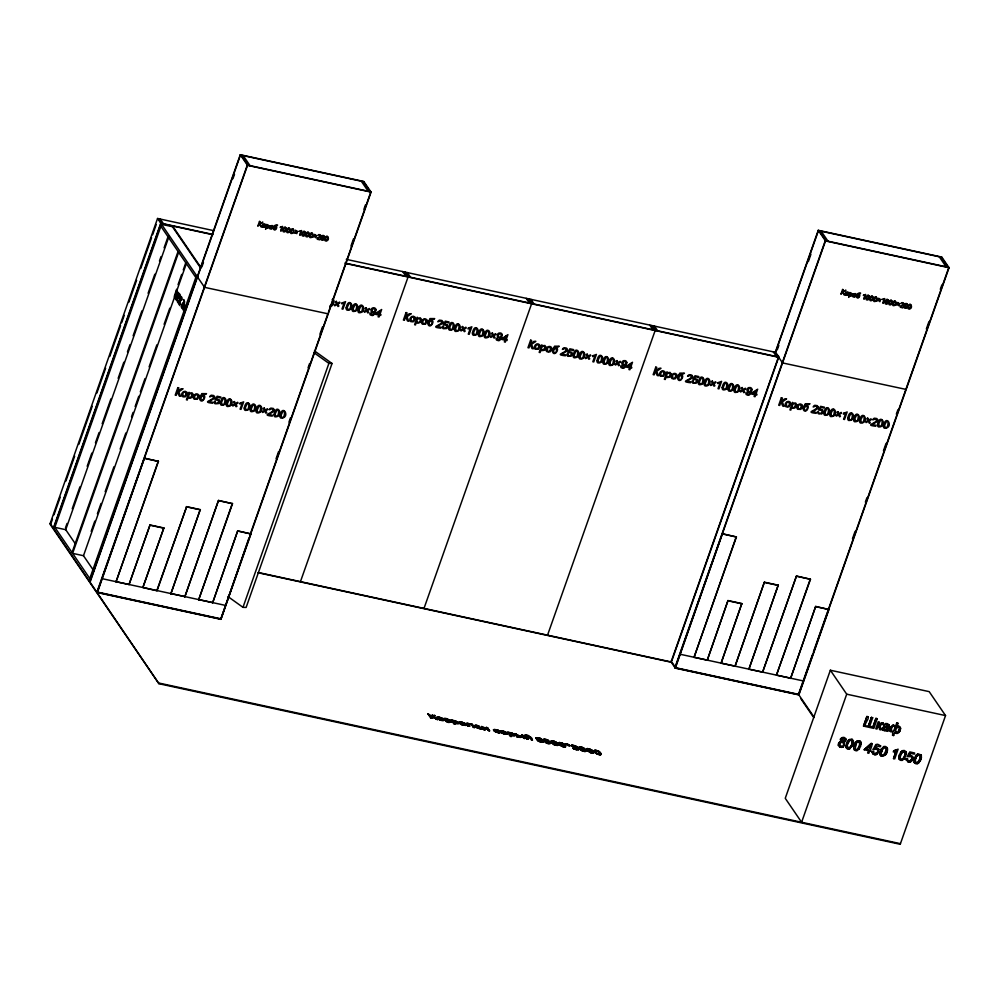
<?xml version="1.0" encoding="UTF-8"?>
<svg xmlns="http://www.w3.org/2000/svg" width="999" height="999" viewBox="0 0 999 999"><rect width="100%" height="100%" fill="white"/><g stroke="black" fill="none" stroke-linecap="round" stroke-linejoin="round"><path stroke-width="1.5" d="M846.003 745.691L846.203 747.464A2.822 2.485 -34.3 0 0 847.414 748.738M846.028 746.69L847.214 741.795M880.007 754.045L879.969 753.046M898.875 758.129L899.038 756.018M913.948 760.401L914.147 762.187A2.822 2.485 -34.3 0 0 915.359 763.448L917.032 763.736M853.346 743.443L853.396 740.808L852.184 739.322M861.088 744.055L861.063 743.169M883.491 746.628C888.586 745.079 888.173 752.297 885.614 754.745M906.38 753.87L906.355 752.984M889.322 725.212L887.774 730.956M881.842 728.533L881.93 729.37M474.575 725.774C477.447 726.698 472.702 724.924 476.323 725.237M838.173 744.879C838.173 741.483 842.182 742.507 840.259 739.322M895.404 730.706L896.39 732.404M872.177 752.459L872.227 751.248L873.551 751.473L873.463 752.259A1.923 1.698 -34.3 0 0 874.737 753.633L875.211 753.733M873.501 752.309L873.551 751.473M907.479 759.665L907.517 758.828L906.193 758.603L906.143 759.814M458.479 723.526L457.967 722.215M887.774 730.456L887.824 731.405L886.525 730.656M894.592 729.22L894.754 726.673M894.917 727.996L894.917 727.072M565.471 744.392L569.193 746.003C569.005 745.167 569.093 745.354 569.268 744.867L565.546 743.93M847.227 746.353L847.252 745.566M852.06 740.734L851.722 744.467M852.284 742.469L852.347 741.745M881.193 753.708L881.23 752.934M886.25 749.824L886.213 748.501M900.074 757.791L900.099 757.017M905.131 753.908L905.082 752.597M915.409 759.377L915.421 762.012M915.171 761.063L915.234 760.339M920.229 757.18L920.191 755.868M877.659 751.785L877.796 750.798A2.098 1.848 -34.3 0 0 877.422 749.75L877.097 749.437M575.824 747.152L572.477 745.966M883.228 728.358L884.977 729.882M527.984 735.776L528.846 736.076M507.267 734.103L505.894 733.803M844.367 740.908L844.18 738.673M535.988 737.886L537.762 740.721A3.384 1.024 19.4 0 0 539.685 741.683L543.069 742.045M886.563 730.706L882.679 730.269M841.433 740.247L841.807 739.01A1.711 1.511 -34.3 0 1 843.593 738.423L844.217 738.723M451.336 721.902L450.649 722.327M853.745 746.216L853.758 749.1A2.822 2.485 -34.3 0 0 854.969 750.374L857.117 750.561L859.152 748.963M880.007 753.096L881.18 749.15M898.888 757.192L899.425 754.757M913.985 760.451L914.147 759.29M853.496 742.369L852.334 746.241M861.051 744.005L860.501 746.365M887.474 749.725L886.263 753.546M906.343 753.808L904.482 758.828M920.903 759.452L921.44 757.08M921.29 758.154L921.34 755.519M843.106 746.927L844.754 745.104L844.417 742.732M457.33 722.889L456.331 723.351M839.647 745.466L839.722 743.506M839.472 744.455L839.759 743.568A2.023 1.786 -34.3 0 1 841.782 742.407L842.219 742.444M847.289 745.629L847.801 743.568M859.627 745.004L859.365 742.057M881.268 752.984L882.641 748.975M886.213 749.774L885.701 751.822M900.136 757.067L901.947 752.384M904.919 754.819L905.094 753.858M920.017 758.091L920.191 757.13M898.551 731.243L899.287 727.921M881.88 728.596L883.89 726.61M453.171 720.953L453.509 722.002M912.936 759.315C915.284 754.245 905.681 757.017 910.389 753.296L914.272 754.133L914.659 753.009L909.802 751.91L907.117 756.63L909.19 756.555M895.441 730.756L896.865 727.434M888.985 726.785L889.31 725.686M853.783 746.265L854.133 744.942M880.206 751.985L880.594 750.724M914.185 759.352L914.522 758.029M185.152 310.377L185.414 309.553M856.655 742.569L855.019 748.938M859.277 746.103L859.59 744.954M881.468 752.072L881.817 750.986M886.013 750.686L883.578 755.069M904.57 755.918L904.882 754.769M915.446 759.44L916.17 757.205M919.679 759.19L919.979 758.041M469.805 726.111L467.307 725.674M500.099 732.654C497.927 730.943 501.061 732.454 499.375 732.904M213.611 230.619L157.555 218.481L49.95 524.05L158.953 683.716L900.224 844.28L945.541 715.584L929.195 691.645L830.356 670.229L785.251 798.313L801.598 822.264L846.702 694.18L830.356 670.229M50.912 523.601L52.46 519.193M54.008 514.797L60.202 497.202M65.884 481.081L74.65 456.156M78.784 444.418L92.208 406.306M96.853 393.107L105.632 368.181M109.765 356.456L120.604 325.662M121.641 322.739L124.226 315.397M128.871 302.21L136.613 280.22M140.747 268.481L151.586 237.7M152.622 234.765L156.231 224.5M53.359 528.121L160.752 223.164L212.612 234.39M53.584 528.434L160.976 223.476L212.837 234.715M54.158 529.295L161.551 224.325L172.427 226.686M65.484 527.859L67.033 523.464M72.203 508.803L79.945 486.813M87.175 466.283L91.821 453.084M95.429 442.819L99.051 432.567M102.148 423.763L110.926 398.838M118.144 378.309L123.826 362.187M127.447 351.923L130.02 344.593M133.117 335.801L141.895 310.876M148.089 293.281L154.808 274.213M159.453 261.026L161.001 256.618M164.098 247.827L167.72 237.562M75.175 543.543L65.722 529.695L169.156 235.976M72.04 552.509L178.059 251.461M178.634 252.31L72.615 553.359L83.491 555.719L93.806 570.829M91.184 531.368L94.805 521.091M97.39 513.748L101.011 503.471M105.145 491.72L113.936 466.758M120.142 449.125L125.837 432.979M131.518 416.82L133.067 412.412M135.14 406.543L138.761 396.266M140.31 391.858L144.967 378.633M149.101 366.895L156.855 344.867M164.098 324.3L169.793 308.154M178.059 284.653L181.681 274.375M183.242 269.967L185.826 262.625M83.491 555.719L186.401 263.474M89.111 580.494L196.503 275.537M89.698 581.343L197.09 276.386M89.91 581.655L240.26 154.72L363.811 181.481L371.079 192.12L220.729 619.068L97.178 592.307L247.527 165.359L240.26 154.72M90.135 581.98L240.484 155.032L364.023 181.793M201.885 266.895L203.446 262.487M232.942 178.709L234.503 174.301M158.267 461.126L116.009 581.905L158.454 461.388L144.43 458.129L97.365 592.569L220.904 619.33L250.974 533.941L237.7 530.844L212.625 602.834L237.7 530.844M150.012 524.975L129.046 584.502L150.012 524.975L163.848 527.971L142.882 587.499L157.03 590.796L186.588 506.868L156.843 590.521M143.394 586.051L163.848 527.971M200.237 509.602L170.866 593.793L200.237 509.602L186.401 506.605M218.494 500.424L184.827 596.815L218.494 500.424L232.517 503.683L198.664 599.812L232.33 503.421M158.953 683.716L50.162 523.439M276.049 458.778L278.621 451.448M288.948 422.127L290.497 417.719M308.054 367.869L309.603 363.474M319.93 334.153L322.515 326.823M350.974 246.016L353.559 238.674M363.911 209.278L365.459 204.87M248.901 538.111L220.904 619.33M250.449 533.716L327.897 313.786L327.16 313.624M328.421 312.325L370.854 191.808L247.315 165.047L96.965 591.982L219.768 618.581M242.982 607.342L328.896 363.374L332.043 363.474L246.129 607.442L242.982 607.342L227.922 596.553M431.593 716.046L427.922 713.81L430.419 716.046L432.03 715.534M430.731 716.32C433.591 721.041 428.708 713.736 433.529 717.757M430.731 718.119L432.067 718.281L430.731 718.119L427.922 713.81M432.629 716.495L433.129 716.295M434.627 715.259L434.915 715.871L432.255 715.222M435.939 719.243L437.574 719.467L432.018 716.745M448.551 720.404L446.029 719.929L445.479 718.955L448.364 720.279M451.024 721.44C447.028 725.948 439.21 713.748 449.975 720.391M449.388 721.64L446.928 721.266L446.353 720.229L448.551 721.49M452.559 720.466L451.211 719.842L457.405 721.902M451.211 719.842L454.033 724.15L455.269 724.287L454.258 722.814L458.266 723.638M466.895 723.239L472.427 724.437L466.895 723.239L468.256 725.237M471.491 724.725L468.369 723.913L469.368 725.549M473.276 727.334L474.5 727.472L473.276 727.334L471.54 724.6M476.073 725.774L479.433 727.022L475.849 725.873M480.594 728.596L482.33 729.295L480.082 728.671M481.743 726.585L487.15 728.696L483.803 728.109L481.743 726.585L483.816 729.62C486.85 731.018 482.33 726.423 485.002 729.869M483.816 729.62L481.78 726.46M487.1 728.82L486.288 727.434L487.475 727.697L489.51 730.856L487.437 729.12L484.09 728.533M489.51 730.856L487.475 727.697M488.311 730.594L487.437 729.12M498.164 730.968L499.313 731.018L495.367 729.894M505.119 732.279L501.535 731.917L503.421 731.468M503.321 733.416L501.798 732.205L505.644 733.79M506.056 733.466L507.342 733.803M509.015 732.517C505.032 731.967 512.962 732.504 514.098 734.515M505.819 732.155L506.955 733.204M507.392 732.005L510.202 736.325C513.299 737.761 508.803 733.853 511.401 735.426M520.691 737.462L516.995 736.8L514.96 733.653L518.481 735.414M516.92 735.214L516.158 733.903M520.142 736.975L517.894 736.638L517.257 735.514L520.916 736.875M516.995 736.8L514.96 733.653M517.894 736.638L517.257 735.514M521.64 735.089L522.827 735.351L521.64 735.089L523.663 738.249L524.9 738.386L523.663 738.249M525.724 735.127L524.95 734.839L528.059 735.501M525.849 736.138L524.7 735.751L527.422 738.448L529.195 736.725L530.481 737.012C534.565 740.097 530.232 739.947 532.504 740.159M526.723 738.91L524.7 735.751L526.723 738.91L528.009 739.185L529.795 737.487L531.318 739.909M527.422 738.448L529.195 736.725M528.871 735.676L528.009 735.626M528.009 739.185L526.76 738.785M530.444 737.137L529.158 736.85M537.125 738.373L537.4 739.385L539.423 739.223M536.538 737.687L539.448 738.011A2.71 0.824 19.4 0 1 541.233 738.86L541.783 739.485L539.91 738.598M567.894 744.804L567.607 744.005M569.268 744.867L567.944 744.68M571.228 745.891L572.527 746.116L571.241 745.554A2.947 0.899 19.4 0 1 572.402 745.279L574.974 745.903A2.71 0.824 19.4 0 1 576.723 746.852M574.238 747.514L575.087 747.514M578.733 749.75L578.421 748.613L576.273 747.577M905.881 389.373L782.554 362.924L775.286 352.285L818.243 230.294L941.782 257.068L949.05 267.707L798.701 694.655L675.149 667.881L825.511 240.946L818.243 230.294M777.272 349.825L778.833 345.417M808.328 261.638L810.913 254.295M671.091 661.925L778.483 356.968L344.917 263.049M815.671 606.418L790.596 678.421L815.671 606.418L828.945 609.527L798.875 694.917L675.336 668.156L722.402 533.703L736.425 536.975L693.98 657.492L736.251 536.7M727.984 600.561L707.205 660.351L727.984 600.561L741.82 603.558L721.041 663.348L741.82 603.558M764.372 582.18L735.002 666.37L764.372 582.18L778.209 585.177L748.838 669.367L778.209 585.177M796.465 576.011L762.612 672.127L796.465 576.011L810.489 579.27L776.46 675.124L790.421 678.146M776.972 673.676L810.301 579.008M852.472 538.761L855.057 531.431M865.371 502.11L866.932 497.702M883.453 450.786L886.026 443.456M896.353 414.135L897.901 409.74M926.348 328.958L928.945 321.603M940.321 289.273L941.882 284.865M814.285 717.482L798.463 694.305L812.424 654.745M813.461 651.81L948.838 267.382L825.286 240.622L674.937 667.569L798.476 694.33M875.898 718.456L872.964 726.972L875.898 718.456L877.184 718.731L873.85 728.383L863.498 726.086L866.87 716.495C872.277 716.97 859.752 727.397 868.443 725.986L871.39 717.469L868.443 725.986M863.536 726.148L866.907 716.545L868.193 716.832M871.39 717.469L872.676 717.757L869.692 726.211L872.964 726.972M864.21 749.75L871.215 743.406C873.85 744.53 869.03 749.762 870.966 751.248L869.617 750.911L868.843 753.271L867.644 753.009L868.418 750.661L864.21 749.75L871.24 743.456L872.214 743.668M870.329 745.254L868.843 749.637L865.758 748.925L870.329 745.254L865.758 748.925M879.644 724.65C876.498 726.835 881.393 721.128 878.208 721.79L875.798 728.795L876.985 729.058L878.084 725.786L878.745 726.198M882.03 723.701L883.141 722.914L881.593 722.776M880.656 745.591C880.968 748.114 879.182 742.906 875.823 744.542L873.188 749.325L875.224 749.2M895.166 732.804L894.754 732.217L893.643 735.539C890.434 733.278 895.866 732.354 890.259 731.48M895.566 726.285L896.727 722.964L897.964 723.276L896.765 723.014M897.926 723.226L897.314 726.31M893.543 758.616L896.153 751.061L893.506 758.566L894.742 758.878L898.101 749.188L893.668 750.823L893.268 751.96L894.779 751.673M883.853 726.548C892.244 727.709 885.414 722.664 884.864 724.912M850.898 746.403L851.697 744.417M859.24 746.053L858.029 748.688L856.33 749.587M904.157 756.992L904.532 755.856M919.255 760.251L919.642 759.128M847.839 743.631L849.562 740.471L851.847 740.471M855.394 745.266L856.255 743.306M915.783 758.341L916.607 756.33M571.203 745.679L571.316 745.391A2.947 0.899 19.4 0 1 572.439 745.167L575.012 745.778A2.71 0.824 19.4 0 1 576.76 746.728L576.997 747.152A2.26 0.687 19.4 0 1 576.71 747.677M846.615 743.356L849.55 739.322M854.17 744.992L855.456 742.282M860.464 746.315L859.19 749.013M899.462 754.807L900.748 752.097M914.56 758.079L915.846 755.356M920.279 760.963L920.866 759.402M900.261 730.306L899.112 732.354M899.974 731.118L900.574 728.171M890.409 727.322L889.834 730.406M890.146 728.084L890.783 726.685M887.025 728.683L887.424 727.522L886.538 727.584M877.621 751.735L877.172 752.709M911.413 759.64L911.775 758.166A2.098 1.848 -34.3 0 0 911.363 757.055L911.076 756.805M912.899 759.265L912.312 760.489M894.093 730.331L894.555 729.17M843.493 744.792L843.356 745.242A1.998 1.761 -34.3 0 1 842.494 746.103L841.682 746.328M184.69 310.389L185.702 306.656L184.827 305.082A2.635 0.962 -77.8 0 0 184.141 305.881L183.117 309.453L183.779 311.251A2.535 0.924 -77.8 0 0 184.216 311.051M891.832 727.21L891.283 730.893A1.586 1.399 -34.3 0 0 892.095 731.418L893.493 731.018M899.075 729.994L897.864 732.005L896.353 732.342M851.273 745.491L850.474 747.052M858.828 747.127L857.991 748.638M904.12 756.93L902.447 759.165M915.621 762.274L917.594 762.487L919.217 760.202M848.263 742.544L848.7 741.67M882.242 749.899L883.541 747.826L885.126 747.477M901.11 753.995L903.158 751.523L905.119 752.647M476.748 726.972L478.321 728.146L480.044 727.784M585.302 751.535L586.113 750.449L584.365 748.376M600.399 754.807L601.223 753.721L599.462 751.648M543.631 739.322L543.518 740.222M543.419 739.747L544.343 739.135M550.973 741.383L552.26 740.783M558.528 743.019L559.44 742.407M581.118 746.977L579.12 747.015L578.995 747.901M586.463 749.075L587.375 748.451M594.005 750.711L595.729 750.162M431.793 716.008L432.305 715.097M880.294 746.777L876.385 745.878L874.949 748.351L877.035 748.189M908.928 755.706L910.389 753.296M852.297 746.191L849.05 748.963M920.241 760.901L917.969 763.473L915.334 763.398A2.822 2.485 -34.3 0 1 914.11 762.137M881.218 749.2L883.99 746.515M585.002 750.624L583.304 750.848M911.375 759.59L910.813 760.426M544.655 740.034L547.539 740.359L549.438 742.806M559.902 743.006L560.214 744.405M580.294 747.414L580.307 748.351M918.393 761.713L918.805 761.063M916.645 756.38L919.105 754.832M896.303 728.259L897.951 727.035M436.763 717.507L438.636 717.07M459.265 722.002L459.303 723.014M459.078 722.339L460.951 721.902M840.521 738.885L841.682 737.786M883.703 724.4L883.253 725.024L884.402 725.486M893.518 731.068L894.055 730.281M890.821 726.735L893.506 725.012L895.604 726.335M912.274 760.439L909.927 761.987M880.619 725.099L882.067 723.751M879.682 724.712L881.63 722.826M883.416 728.121L886.563 727.634M877.134 752.659L874.737 753.633M885.576 754.695L883.029 756.318M904.457 758.778L901.897 760.401M847.939 740.696L848.7 739.872M855.481 742.332L857.529 740.746L860.326 741.383M900.786 752.147L902.859 750.611M915.883 755.419L917.494 754.045M881.081 724.575L881.817 723.813M850.449 747.002L847.676 747.564M856.692 742.632L857.529 741.907M883.116 748.351L884.727 747.439M917.094 755.706L917.919 754.994M838.785 742.844L840.171 741.807M880.369 723.963L881.318 722.989M892.169 726.86L892.844 726.298A1.461 1.286 -34.3 0 1 893.893 726.073L894.305 726.248M883.74 724.45L887.224 723.626M458.529 723.413L456.318 723.726M514.697 735.576L510.389 735.102M899.075 732.304L898.001 733.166A2.522 2.223 -34.3 0 1 896.228 733.353L895.491 733.066M448.738 720.379L446.753 719.367M880.581 725.049L879.357 725.686L879.994 726.36M493.469 729.695L497.427 729.907A2.647 0.812 19.4 0 1 498.701 730.531L499.263 731.143M509.49 733.004L509.952 734.44M844.33 740.846L841.945 741.196M886.675 729.083L885.589 729.732M910.788 760.376L909.14 761.038M573.114 745.778L575.799 746.753L574.949 747.252M433.366 715.808L434.915 715.871M498.976 732.105C497.677 732.879 493.968 731.33 495.129 729.782M902.447 751.972L903.196 751.573M918.793 762.874L917.482 763.586M901.548 751.323L902.397 750.773M443.818 720.279L442.944 720.666M466.133 725.112L462.962 725.137M821.815 413.723L818.618 413.861A2.423 2.135 -34.3 0 1 817.831 412.887L817.806 411.588L818.768 412.375A1.511 1.324 -34.3 0 0 819.767 413.449L821.39 412.962L822.152 411.238A1.636 1.436 -34.3 0 0 821.84 410.377L818.518 410.04L820.616 406.356L824.387 407.167L824.075 408.042L821.053 407.392L819.929 409.315L822.714 409.827L822.826 412.587A2.96 2.597 -34.3 0 1 821.815 413.723M876.672 754.395L878.658 752.522L878.833 749.475M910.651 761.75L911.338 761.35M174.313 296.291L176.336 290.222M507.205 734.128L504.87 734.24M538.299 739.572L538.136 740.234M876.423 753.308L875.599 753.646M577.347 749.362L577.185 748.388M895.516 751.36L896.19 751.111M537.4 739.385L542.182 740.446M549.175 743.306L549.487 742.682M564.51 746.378L561.363 745.516M592.444 752.422L590.446 752.347L587.899 749.874M599.762 754.27L598.901 751.922M842.507 747.19L843.144 746.977M895.853 750.124L893.705 750.873M578.458 749.862L578.796 749.013M900.286 758.691L902.484 759.215M552.31 741.495L553.883 741.458M559.865 743.131L561.838 743.244L563.736 744.767M580.469 747.352L580.594 748.825M588.011 748.975L588.498 750.936M565.659 746.815L562.924 746.79M586.051 751.223L584.502 751.473M593.593 752.859L590.859 752.846M601.148 754.495L600.024 754.794M551.136 741.083L553.946 741.121M558.691 742.719L563.399 743.718M579.07 747.127L582.592 747.414L585.701 749.924M586.625 748.763L589.435 748.813M436.913 717.294L439.96 717.369M449.825 721.802L447.752 720.666M849.937 740.222L850.711 740.022M857.492 741.857L858.303 741.708M892.357 725.361L893.543 725.062M850.024 748.763L848.551 748.963M857.105 740.958L858.041 740.709M894.742 751.623L895.554 751.41M876.71 754.445L874.4 754.607M453.271 720.966L456.281 721.74M537.262 738.273L538.061 738.036M456.905 723.351L456.893 722.115M536.188 737.786L538.911 737.849M442.407 719.967L439.448 719.33M843.793 742.245L845.554 741.183A2.697 2.373 -34.3 0 0 846.016 739.56L845.916 739.085M885.788 730.506L884.352 730.719M507.017 734.228L504.12 734.053M841.87 747.327L842.544 747.24M842.169 737.512L843.968 737.512M475.724 726.448L475.312 727.097M475.424 726.635L476.061 726.448M514.448 735.801L511.963 735.614M575.761 747.102L574.063 747.09M857.08 750.511L855.581 750.524M902.821 750.549L904.357 750.586M917.919 753.82L921.128 754.969M902.409 760.376L900.873 760.339M501.985 731.256L501.535 731.917M881.405 754.607L883.203 755.294M909.152 756.505L910.326 756.53M449.9 720.691L450.586 721.303M885.626 729.782L884.265 729.769M479.857 728.096L476.56 727.11M584.452 750.911L584.815 749.999M596.503 750.674L595.354 750.811L596.053 752.572C597.727 755.007 602.035 754.495 598.513 751.585M480.631 728.483L479.557 728.671M499.75 732.742L498.976 732.891M552.772 741.27L552.222 741.932M580.419 747.464L581.393 747.402M509.665 733.066L510.626 732.991M875.224 754.745L875.986 754.682M909.165 762.05L909.964 762.037M550.149 743.706L547.827 743.518A2.822 0.862 19.4 0 1 546.003 742.781L545.429 742.269M557.704 745.341L556.992 745.479M565.259 746.977L562.974 746.665A2.822 0.862 19.4 0 1 561.151 745.928M544.005 739.285L544.705 739.148M594.592 750.237L598.888 751.41M909.602 761.063L908.715 760.988A1.923 1.698 -34.3 0 1 907.442 759.615L907.479 758.778L906.193 758.603M513.136 735.389L510.302 734.552M576.236 747.702L576.76 747.552A2.26 0.687 19.4 0 0 577.035 747.027M498.276 732.404L498.951 731.817M476.698 727.097L479.021 727.235M464.498 724.862L460.576 723.164M438.436 717.644L439.123 717.544M841.907 747.377L840.496 747.252M885.539 723.526L886.35 723.501M538.798 739.522L538.386 740.496M577.16 749.287L574.2 748.388M330.157 306.518C333.191 306.343 335.427 301.011 332.992 298.988M537.612 738.161L538.573 738.124M527.884 735.714L525.761 735.014M459.915 721.965L462.275 722.202M557.405 745.366L555.382 745.154A2.822 0.862 19.4 0 1 553.558 744.417L551.111 741.733M541.908 742.22L543.019 742.157L543.219 741.196M842.557 741.445L843.218 741.47M548.963 743.231L548.226 743.268M556.518 744.867L554.208 744.143M591.995 752.547L591.296 752.472M599.55 754.183L597.639 753.683M884.365 726.485L886.8 726.623M494.243 729.395L497.377 730.032A2.647 0.812 19.4 0 1 498.651 730.656M560.289 743.031L562.2 743.543M580.669 747.439L581.818 747.514M476.011 726.56L477.472 726.623M456.693 723.251L455.569 723.176M512.512 735.514L513.449 734.839L511.775 733.378M449.338 721.765L449.587 721.228M464.21 724.874L461.388 723.938M520.104 737.087L520.954 736.75M330.02 305.706C332.355 305.644 334.278 300.861 332.168 299.563M875.736 749.063L877.134 749.5M538.748 739.647L540.659 739.997M576.873 749.287L575.449 748.988M897.914 726.972L898.675 727.185M858.266 741.658L859.402 742.107M903.558 751.473L904.657 751.872M479.595 728.546L475.349 726.972M577.647 749.799L576.373 749.725M881.955 722.752L882.891 722.851M885.951 724.475L887.462 724.837M478.633 726.935L479.483 726.91M909.202 762.112L907.754 761.775M475.586 725.286L477.16 725.399M499.013 732.779L495.991 731.992M544.667 739.272L546.391 739.485M559.765 742.544L562.812 743.406M587.699 748.588L592.357 750.524M584.977 751.41L584.003 751.373M600.074 754.682L598.413 754.482A2.822 0.862 19.4 0 1 596.64 753.621L595.441 752.771M476.923 727.085L479.995 727.909M841.308 746.403L839.447 744.929M910.514 755.494L911.6 755.744M850.961 739.01L852.222 739.385M858.541 740.709L859.764 741.021M848.588 749.013L847.377 748.688A2.822 2.485 -34.3 0 1 846.165 747.414M502.222 731.368L504.62 732.092M476.423 726.598L478.671 726.81M568.319 745.142L569.093 745.266M528.146 736.113L525.324 735.314M505.207 733.79L503.771 733.453M556.193 744.842L555.407 744.68M563.324 746.54L564.585 745.953M442.27 720.504L439.972 720.092M510.227 733.054L511.013 733.091M553.046 741.408L555.444 742.382M588.523 749.1L590.534 749.799M453.633 720.454L456.743 721.49M509.802 732.629L511.313 732.966M539.248 740.958L541.758 741.608A2.223 0.674 19.4 0 0 542.17 741.333L541.62 740.546M441.083 720.054L442.607 719.692L441.221 718.231M461.401 722.502L463.086 722.989M495.716 729.932L497.752 730.644M539.073 739.672L540.621 740.109A2.073 0.624 19.4 0 1 541.583 740.671L541.982 741.083M505.769 732.279L505.269 731.842A3.209 0.974 19.4 0 0 503.371 731.106L501.998 730.806A3.284 0.999 19.4 0 0 500.599 730.843L500.262 731.605M502.634 731.056L501.96 730.931A3.284 0.999 19.4 0 0 500.549 730.956M479.008 728.483L475.512 727.16M577.085 749.737L575.749 749.575M540.659 739.135L541.82 739.36L541.183 738.985A2.71 0.824 19.4 0 0 539.398 738.136M498.538 732.717L496.628 732.23M549.05 743.668L547.877 743.393A2.822 0.862 19.4 0 1 546.053 742.657M556.605 745.304L555.419 745.029A2.822 0.862 19.4 0 1 553.608 744.292L551.91 742.944M591.545 753.009L593.556 752.984L592.869 750.873M599.637 754.62L598.451 754.357M942.007 257.38L818.456 230.619L775.499 352.61L778.808 356.518M825.511 240.946L949.05 267.707M247.527 165.359L371.079 192.12M346.291 259.353L775.286 352.285M345.529 263.461L778.696 357.292L671.303 662.25L257.967 572.714M782.329 362.612L783.066 362.774M197.527 277.023L198.264 277.185M722.589 533.966L736.425 536.975M796.653 576.273L810.489 579.27M764.56 582.454L778.396 585.451M144.618 458.391L158.454 461.388M815.858 606.693L828.945 609.527M728.171 600.824L742.007 603.821M218.681 500.686L232.517 503.683M186.588 506.868L200.424 509.865M237.887 531.106L250.974 533.941M150.2 525.237L164.036 528.234M693.806 657.217L707.017 660.089M720.853 663.086L734.814 666.108M748.663 669.105L762.612 672.127M846.702 694.18L945.541 715.584M65.722 529.695L54.845 527.335L89.798 578.533M260.377 572.964L301.198 581.805M301.973 581.967L669.555 661.6M871.428 717.532L872.676 717.757M875.936 718.506L877.184 718.731M892.419 735.227L893.643 735.539M115.834 581.643L129.046 584.502M170.679 593.518L184.64 596.54M198.476 599.55L212.437 602.572M566.608 743.918L567.569 744.13M486.238 727.559L487.437 727.821M514.922 733.766L516.108 734.028M445.442 719.08L447.627 719.442M446.316 720.354L447.802 720.554M501.748 732.317L507.042 733.341M517.207 735.639L519.655 736.201M517.944 736.513L519.193 736.787M446.066 721.315L449.25 722.002M483.853 729.495L485.052 729.757M488.361 730.469L489.547 730.731M517.032 736.675L520.017 737.324M159.166 683.104L900.436 843.668M434.952 715.746C433.591 714.735 431.993 717.02 433.928 717.382M518.431 735.539L519.18 735.589M467.644 725.973L469.567 726.31L469.405 725.424M477.11 725.524L479.208 726.136M440.659 720.304L443.781 720.404L442.932 718.756A3.372 1.024 19.4 0 0 441.296 717.831L439.21 717.307M584.04 751.26L583.316 751.211A2.822 0.862 19.4 0 1 581.493 750.461L579.045 747.789M541.158 741.97L539.722 741.558A3.384 1.024 19.4 0 1 537.799 740.609L535.939 738.211M462.287 722.564L460.377 723.014M596.178 750.374L596.94 750.561M545.591 739.422L548.339 740.334L550.224 742.245M512.175 735.326L510.651 734.764M455.994 723.164L453.334 721.603M596.915 750.786L595.392 750.686L595.691 752.097M588.911 749.163L589.735 749.412M583.753 750.836L581.368 749.587M548.264 743.144L545.879 741.907M527.422 736.001L525.936 735.514M430.681 716.433L431.368 716.62M575.037 747.639L576.56 748.164M519.143 735.714L522.227 737.312M538.523 738.249L540.621 739.26M887.187 723.576L889.26 724.862M908.416 762.012L906.105 759.764M872.826 753.82L874.437 754.657M843.93 737.449L844.555 737.687M477.947 725.724L478.646 725.936M839.834 747.052L840.534 747.314M575.786 749.45L574.025 748.938A3.147 0.962 19.4 0 1 572.752 748.151L574.762 748.85M504.158 733.928L502.797 733.453M842.182 742.394L842.619 742.569A2.048 1.798 -34.3 0 1 843.643 744.43M462.237 722.327L463.561 722.789A3.372 1.024 19.4 0 1 465.197 723.713M876.997 748.139L878.546 749.05M900.911 760.389L900.224 760.127A2.822 2.485 -34.3 0 1 899.013 758.865M882.03 756.305L881.355 756.043A2.822 2.485 -34.3 0 1 880.144 754.769M497.277 732.08L494.792 730.331M439.935 717.844L441.171 718.343M904.32 750.536L906.031 751.698M510.976 733.216L511.725 733.503M581.83 747.302L583.791 748.139M553.896 741.246L556.431 742.319L558.141 744.53M596.865 750.911L598.476 751.71M581.768 747.639L583.753 748.775M562.961 746.315L562.15 745.991M547.864 743.044L546.653 742.507M885.089 747.427L886.076 748.151M855.956 749.612L854.982 748.875M873.151 749.275L874.25 749.712M575.187 749.275L574.075 748.825A3.147 0.962 19.4 0 1 572.802 748.026M455.232 722.926L453.821 722.14M520.029 736.325L520.691 736.663M597.639 750.811L598.301 751.086M590.097 749.175L591.87 750.137M554.607 741.483L556.393 742.444M547.065 739.847L548.301 740.446M597.277 751.048L598.089 751.435M582.18 747.776L582.979 748.164M582.941 750.586L581.743 749.924M541.158 739.772L542.932 741.021M539.735 741.32L538.786 740.671M520.916 736.163L522.19 737.012M577.085 748.001L578.384 748.726M512.2 733.166L514.685 735.364M463.124 722.864L464.66 724.163M439.81 719.642L438.261 718.331M504.27 731.78L505.457 732.766M450.149 720.928L451.236 721.84M839.872 747.115L838.248 745.379M568.356 745.017L569.867 745.803M433.354 716.932L437.525 719.592M590.172 749.475L591.67 750.823M590.047 752.16L588.873 751.348M554.695 741.782L555.819 742.719M554.557 744.48L553.434 743.543M502.135 733.291L500.299 731.48M493.731 730.344L495.354 731.83M463.536 723.064L464.872 724.65M512.112 733.691L513.249 734.677M434.615 717.644L437.574 719.467M596.59 753.733L594.942 752.272M449.712 720.117L443.956 718.393L446.029 721.428M598.925 751.285L601.273 754.307M576.923 748.214L577.497 748.863M563.448 743.606L565.696 746.166M597.19 753.583L596.053 752.572M561.713 745.903L560.614 744.767M501.585 732.979L500.487 731.83M438.149 719.243L436.813 717.382M314.473 350.886L332.043 363.474M313.836 352.585L328.896 363.374M441.546 718.568L442.507 719.605M882.716 730.319L881.817 728.945M510.264 734.665L509.515 733.778M560.476 745.654L559.465 744.58M563.985 743.955L565.322 745.516M843.755 742.182L844.455 742.794M457.442 721.778L458.504 723.201M482.03 729.083L481.131 727.821M590.971 749.949L592.032 751.298M583.416 748.313L584.477 749.662M553.771 743.993L552.422 742.182M548.264 741.083L544.942 739.784L545.466 741.62M546.216 742.357L544.717 740.172M459.652 723.264L460.514 723.95A3.247 0.987 19.4 0 0 462.325 724.799M878.096 748.613L878.87 749.525M461.026 723.825L460.427 722.889M456.63 721.852L457.067 722.514M587.4 750.636L587.849 751.26M559.915 745.204L558.666 743.368M544.368 741.308L544.817 741.932M592.407 750.411L593.718 752.672M556.918 742.719L558.229 744.992M581.318 749.712L580.644 748.701M560.938 745.291L559.79 743.181M563.411 744.23L564.547 746.078M555.869 742.594L556.83 744.08M566.645 743.805L567.27 744.542M465.621 723.925L465.796 725.424L462.287 724.924A3.247 0.987 19.4 0 1 460.464 724.075L459.153 722.514M860.289 741.333L860.988 742.494M493.981 730.843L493.506 729.907M872.864 753.87L872.139 752.409M919.767 755.144L920.216 755.918M594.904 752.384L594.055 750.586M586.962 750.074L587.35 750.749M579.408 748.438L581.53 750.349A2.822 0.862 19.4 0 0 583.354 751.086M543.931 740.746L544.318 741.433M847.714 747.614L847.189 746.29M549.825 741.545L550.586 742.894M845.416 738.224L845.953 739.135M553.021 743.256L552.272 741.807M584.165 749.063L584.927 750.486M556.231 743.006L556.992 744.442M941.258 257.218L948.088 267.233M939.285 256.793L946.115 266.795M821.178 231.206L828.009 241.209M819.192 230.781L826.023 240.784M773.301 351.86L776.498 356.543M654.457 326.111L657.654 330.794M652.472 325.686L655.681 330.369M651.735 325.524L655.157 330.519L547.539 635.164M649.762 325.1L652.959 329.782M803.508 680.981L679.969 654.22M530.906 299.35L534.103 304.033M528.933 298.926L532.13 303.609M528.196 298.763L531.605 303.758L424.001 608.403M800.886 698.776L813.198 716.807M526.211 298.339L529.408 303.022M363.286 181.643L370.117 191.646M361.313 181.206L368.144 191.221M407.367 272.59L410.564 277.272M672.265 662.724L675.674 667.732M405.394 272.165L408.591 276.848M670.666 661.313L675.336 668.156M404.645 272.003L408.067 276.998L300.449 581.643M402.672 271.566L405.869 276.248M243.207 155.632L250.037 165.634M241.221 155.195L248.052 165.21M327.897 313.786L204.57 287.35L157.555 218.481M525.886 736.013L527.472 738.323M522.827 735.351L524.862 738.511M172.59 225.999L201.136 267.807M171.84 225.836L200.399 267.657M160.277 219.068L163.474 223.751M158.304 218.631L161.501 223.326M160.864 226.286L195.816 277.485M486.288 727.434L487.15 728.696M480.669 727.135L481.093 727.946M472.427 724.437L474.463 727.584M225.537 605.406L101.998 578.646M592.07 751.173L592.507 752.384M594.105 751.173L594.467 751.822M586.6 749.425L586.925 750.187M558.99 744.143L558.566 742.906M551.436 742.507L551.023 741.27M543.556 740.097L543.881 740.871M666.907 376.623C665.359 371.141 673.438 373.214 668.556 376.973A1.424 1.249 -34.3 0 1 666.92 376.623M417.157 322.065C415.609 316.583 423.688 318.656 418.806 322.402A1.424 1.249 -34.3 0 1 417.17 322.065M890.284 731.53L889.797 730.356M296.641 232.093L296.778 233.654L296.104 232.405M176.523 289.285L176.573 291.92L174.6 296.915A2.21 0.799 -77.8 0 1 174.388 297.103M436.838 717.682L438.199 719.118A3.247 0.987 19.4 0 0 440.01 719.967M466.121 724.899L465.247 723.588A3.372 1.024 19.4 0 0 463.598 722.664M443.818 720.067L442.894 718.868A3.372 1.024 19.4 0 0 441.246 717.944M881.443 754.657L881.155 753.658M921.09 754.919L921.378 755.581M905.993 751.648L906.28 752.309M860.688 741.832L861.101 743.219M880.181 726.81L880.406 727.484M878.908 726.535L879.132 727.21M898.838 758.079L899.05 758.915M880.369 727.422L880.956 729.919L879.607 729.582L879.095 727.147M879.969 753.995L880.181 754.832A2.822 2.485 -34.3 0 0 881.393 756.093M906.243 752.259L906.393 753.034M887.374 748.164L887.487 748.888M900.611 728.883L900.199 727.01L898.813 726.086A2.423 2.135 -34.3 0 0 897.277 726.261M841.845 739.073A1.711 1.511 -34.3 0 1 843.631 738.486M892.844 726.298A1.461 1.286 -34.3 0 1 893.93 726.123M590.909 752.722A2.822 0.862 19.4 0 1 589.085 751.985M180.245 301.948L179.832 305.557L178.359 303.396L178.671 302.51L179.77 304.108L180.02 298.913A2.498 0.912 -77.8 0 1 180.444 297.552L181.368 296.616L182.005 297.802A2.198 0.799 -77.8 0 1 181.93 299.088L181.668 300.125L181.006 297.59L180.245 301.948M375.986 309.865L375.037 313.324L373.426 315.172A2.56 2.248 -34.3 0 1 372.252 315.547L370.367 314.96A2.06 1.811 -34.3 0 1 369.905 313.998L369.955 313.162L370.879 313.274L371.715 314.735A1.573 1.386 -34.3 0 0 372.914 314.535L373.576 313.961A5.107 4.495 -34.3 0 0 374.438 312.4C370.529 315.197 369.343 306.98 374.238 307.854A2.672 2.348 -34.3 0 1 375.824 309.141L375.986 309.865M502.26 335.015L501.311 338.461L499.7 340.322A2.56 2.248 -34.3 0 1 498.526 340.696L496.64 340.11A2.06 1.811 -34.3 0 1 496.178 339.148L496.228 338.311L497.152 338.424L497.989 339.885A1.573 1.386 -34.3 0 0 499.188 339.685L499.85 339.098A5.107 4.495 -34.3 0 0 500.711 337.55C496.815 340.347 495.616 332.118 500.511 333.004A2.672 2.348 -34.3 0 1 502.097 334.278L502.26 335.015M626.835 362.637L625.874 366.096L624.275 367.944A2.56 2.248 -34.3 0 1 623.089 368.319L621.216 367.732A2.06 1.811 -34.3 0 1 620.741 366.77L620.791 365.934L621.715 366.046L622.552 367.507A1.573 1.386 -34.3 0 0 623.751 367.307L624.412 366.733A5.107 4.495 -34.3 0 0 625.287 365.172C621.378 367.969 620.179 359.74 625.074 360.627A2.672 2.348 -34.3 0 1 626.673 361.913L626.835 362.637M752.01 389.573L751.048 393.032L749.45 394.88A2.56 2.248 -34.3 0 1 748.276 395.254L746.39 394.667A2.06 1.811 -34.3 0 1 745.916 393.706L745.966 392.869L746.89 392.982L747.739 394.443A1.573 1.386 -34.3 0 0 748.938 394.243L749.6 393.668A5.107 4.495 -34.3 0 0 750.461 392.108C746.553 394.905 745.366 386.675 750.261 387.562A2.672 2.348 -34.3 0 1 751.847 388.848L752.01 389.573M220.354 402.884L220.492 404.245A2.21 1.936 -34.3 0 0 221.441 405.232C231.406 405.232 223.089 389.685 220.354 402.884M226.261 404.17L226.386 405.519A2.21 1.936 -34.3 0 0 227.335 406.506C237.3 406.506 228.983 390.971 226.261 404.17M244.243 408.067L244.38 409.415A2.21 1.936 -34.3 0 0 245.329 410.402C255.294 410.402 246.978 394.867 244.243 408.067M250.15 409.34L250.274 410.689A2.21 1.936 -34.3 0 0 251.224 411.688C261.201 411.688 252.872 396.141 250.15 409.34M256.044 410.614L256.181 411.975A2.21 1.936 -34.3 0 0 257.118 412.962C267.095 412.962 258.766 397.415 256.044 410.614M274.038 414.523L274.163 415.871A2.21 1.936 -34.3 0 0 275.112 416.858C285.09 416.858 276.76 401.311 274.038 414.523M279.932 415.796L280.07 417.145A2.21 1.936 -34.3 0 0 281.019 418.131C290.984 418.131 282.655 402.597 279.932 415.796M282.929 230.382L283.004 231.244A1.411 1.236 -34.3 0 0 283.616 231.88C289.772 231.83 284.328 222.352 282.929 230.382M286.701 231.194L286.788 232.068A1.411 1.236 -34.3 0 0 287.387 232.692C293.544 232.642 288.099 223.177 286.701 231.194M290.472 232.018L290.559 232.879A1.411 1.236 -34.3 0 0 291.171 233.516C297.327 233.466 291.87 223.988 290.472 232.018M301.985 234.515L302.073 235.377A1.411 1.236 -34.3 0 0 302.685 236.014C308.841 235.951 303.384 226.486 301.985 234.515M305.769 235.327L305.844 236.189A1.411 1.236 -34.3 0 0 306.456 236.825C312.612 236.775 307.168 227.297 305.769 235.327M309.54 236.151L309.628 237.013A1.411 1.236 -34.3 0 0 310.227 237.65C316.383 237.587 310.939 228.122 309.54 236.151M321.054 238.636L321.141 239.51A1.411 1.236 -34.3 0 0 321.74 240.135C327.897 240.085 322.452 230.619 321.054 238.636M324.825 239.46L324.912 240.322A1.411 1.236 -34.3 0 0 325.524 240.959C331.68 240.909 326.223 231.431 324.825 239.46M346.154 307.854L346.291 309.203A2.21 1.936 -34.3 0 0 347.24 310.202C357.205 310.202 348.888 294.655 346.154 307.854M352.06 309.128L352.185 310.489A2.21 1.936 -34.3 0 0 353.134 311.476C363.112 311.476 354.782 295.929 352.06 309.128M357.954 310.414L358.092 311.763A2.21 1.936 -34.3 0 0 359.028 312.749C369.006 312.749 360.676 297.215 357.954 310.414M448.539 327.822L448.676 329.171A2.21 1.936 -34.3 0 0 449.625 330.169C459.59 330.169 451.273 314.623 448.539 327.822M454.445 329.096L454.57 330.457A2.21 1.936 -34.3 0 0 455.519 331.443C465.497 331.443 457.167 315.896 454.445 329.096M472.427 332.992L472.564 334.353A2.21 1.936 -34.3 0 0 473.514 335.339C483.479 335.339 475.162 319.792 472.427 332.992M478.334 334.278L478.459 335.627A2.21 1.936 -34.3 0 0 479.408 336.613C489.385 336.613 481.056 321.079 478.334 334.278M484.228 335.552L484.365 336.9A2.21 1.936 -34.3 0 0 485.314 337.899C495.279 337.899 486.95 322.352 484.228 335.552M573.114 355.444L573.239 356.805A2.21 1.936 -34.3 0 0 574.188 357.792C584.165 357.792 575.836 342.245 573.114 355.444M579.008 356.73L579.145 358.079A2.21 1.936 -34.3 0 0 580.094 359.066C590.059 359.066 581.73 343.531 579.008 356.73M597.002 360.627L597.127 361.975A2.21 1.936 -34.3 0 0 598.076 362.962C608.054 362.962 599.725 347.427 597.002 360.627M602.897 361.9L603.034 363.249A2.21 1.936 -34.3 0 0 603.983 364.248C613.948 364.248 605.631 348.701 602.897 361.9M608.803 363.174L608.928 364.535A2.21 1.936 -34.3 0 0 609.877 365.522C619.842 365.522 611.525 349.975 608.803 363.174M698.289 382.38L698.426 383.741A2.21 1.936 -34.3 0 0 699.362 384.727C709.34 384.727 701.011 369.18 698.289 382.38M704.183 383.666L704.32 385.015A2.21 1.936 -34.3 0 0 705.269 386.001C715.234 386.001 706.917 370.467 704.183 383.666M722.177 387.562L722.314 388.911A2.21 1.936 -34.3 0 0 723.264 389.897C733.229 389.897 724.899 374.363 722.177 387.562M728.084 388.836L728.209 390.184A2.21 1.936 -34.3 0 0 729.158 391.183C739.123 391.183 730.806 375.636 728.084 388.836M733.978 390.109L734.103 391.471A2.21 1.936 -34.3 0 0 735.052 392.457C745.029 392.457 736.7 376.91 733.978 390.109M823.863 412.987L823.988 414.335A2.21 1.936 -34.3 0 0 824.937 415.334C834.902 415.334 826.585 399.787 823.863 412.987M829.757 414.26L829.882 415.621A2.21 1.936 -34.3 0 0 830.831 416.608C840.808 416.608 832.479 401.061 829.757 414.26M847.751 418.156L847.876 419.518A2.21 1.936 -34.3 0 0 848.825 420.504C858.79 420.504 850.474 404.957 847.751 418.156M853.646 419.443L853.77 420.791A2.21 1.936 -34.3 0 0 854.719 421.778C864.697 421.778 856.368 406.243 853.646 419.443M859.54 420.716L859.677 422.065A2.21 1.936 -34.3 0 0 860.626 423.064C870.591 423.064 862.274 407.517 859.54 420.716M866.021 298.426L866.108 299.288A1.411 1.236 -34.3 0 0 866.707 299.925C872.864 299.862 867.419 290.397 866.021 298.426M869.792 299.238L869.879 300.1A1.411 1.236 -34.3 0 0 870.479 300.736C876.647 300.687 871.19 291.209 869.792 299.238M873.576 300.062L873.65 300.924A1.411 1.236 -34.3 0 0 874.262 301.561C880.419 301.498 874.974 292.033 873.576 300.062M877.534 424.612L877.659 425.961A2.21 1.936 -34.3 0 0 878.608 426.96C888.586 426.96 880.256 411.413 877.534 424.612M883.428 425.899L883.566 427.247A2.21 1.936 -34.3 0 0 884.515 428.234C894.48 428.234 886.163 412.699 883.428 425.899M885.089 302.547L885.164 303.421A1.411 1.236 -34.3 0 0 885.776 304.046C891.932 303.996 886.488 294.53 885.089 302.547M888.86 303.371L888.948 304.233A1.411 1.236 -34.3 0 0 889.547 304.87C895.703 304.82 890.259 295.342 888.86 303.371M892.631 304.183L892.719 305.057A1.411 1.236 -34.3 0 0 893.318 305.682C899.487 305.632 894.03 296.166 892.631 304.183M904.145 306.681L904.232 307.542A1.411 1.236 -34.3 0 0 904.844 308.179C911.001 308.129 905.544 298.651 904.145 306.681M907.929 307.505L908.004 308.366A1.411 1.236 -34.3 0 0 908.615 309.003C914.772 308.941 909.327 299.475 907.929 307.505M181.356 306.855L182.23 308.579L184.141 304.52L184.603 301.798L183.654 299.525L183.978 303.921L183.754 304.633L183.566 302.797L182.78 302.759L181.356 306.855M177.41 300.287L177.747 301.423L178.759 300.999L178.197 302.01A2.423 0.887 -77.8 0 1 177.635 302.31L177.035 300.274A2.96 1.074 -77.8 0 1 177.322 298.763L178.509 296.653L179.283 297.927L179.296 293.556L180.407 295.18C179.42 304.77 178.659 293.019 177.41 300.287M185.315 306.755C183.604 316.034 182.43 304.096 185.315 306.755M199.538 398.401C201.386 406.556 209.328 392.707 201.061 396.004C201.523 392.595 205.382 395.854 206.506 393.656L201.835 393.631L199.538 398.401M273.376 228.321C274.563 233.554 279.645 224.688 274.35 226.785C282.292 224.176 273.002 223.676 273.376 228.321M427.722 323.326C429.57 331.493 437.512 317.645 429.258 320.929C429.707 317.532 433.566 320.791 434.69 318.594L430.02 318.569L427.722 323.326M552.297 350.961C554.145 359.116 562.087 345.267 553.821 348.564C554.283 345.154 558.141 348.414 559.253 346.216L554.595 346.191L552.297 350.961M677.472 377.897C679.32 386.051 687.262 372.202 678.995 375.499C679.457 372.09 683.316 375.349 684.427 373.151L679.77 373.127L677.472 377.897M803.034 408.504C804.882 416.658 812.824 402.809 804.57 406.094C805.032 402.697 808.89 405.956 810.002 403.758L805.331 403.733L803.034 408.504M856.468 296.366C857.654 301.586 862.736 292.732 857.454 294.83C865.209 292.382 856.193 291.633 856.468 296.366M214.648 396.94L214.623 397.352A2.498 2.198 -34.3 0 1 214.023 398.626L209.203 401.548L212.924 402.347L212.612 403.234C200.387 401.885 214.111 400.636 213.499 396.553L211.95 395.916A1.436 1.261 -34.3 0 0 210.901 396.528L209.653 396.828L210.215 395.941A2.198 1.936 -34.3 0 1 211.401 395.204L213.811 395.554L214.648 396.94M274.226 409.84L274.201 410.252A2.498 2.198 -34.3 0 1 273.601 411.538L268.781 414.448L272.502 415.259L272.19 416.133C259.965 414.797 273.689 413.549 273.077 409.453L271.528 408.828A1.436 1.261 -34.3 0 0 270.479 409.428L269.231 409.727L269.792 408.853A2.198 1.936 -34.3 0 1 270.979 408.116L273.389 408.454L274.226 409.84M321.178 235.652L321.166 235.914A1.598 1.411 -34.3 0 1 320.779 236.738L317.682 238.599L319.867 239.673C311.401 239.261 325.412 235.177 318.344 235.015A1.399 1.236 -34.3 0 1 319.093 234.54L321.178 235.652M442.832 321.865L442.807 322.29A2.498 2.198 -34.3 0 1 442.207 323.564L437.387 326.473L441.108 327.285L440.796 328.172C428.571 326.823 442.295 325.574 441.683 321.478L440.134 320.854A1.436 1.261 -34.3 0 0 439.085 321.453L437.837 321.765L438.399 320.879A2.198 1.936 -34.3 0 1 439.585 320.142L441.995 320.492L442.832 321.865M567.395 349.5L567.382 349.912A2.498 2.198 -34.3 0 1 566.77 351.186L561.95 354.108L565.671 354.907L565.359 355.794C553.146 354.445 566.858 353.196 566.246 349.113L564.71 348.476A1.436 1.261 -34.3 0 0 563.661 349.088L562.412 349.388L562.974 348.501A2.198 1.936 -34.3 0 1 564.148 347.764L566.558 348.114L567.395 349.5M692.582 376.436L692.557 376.848A2.498 2.198 -34.3 0 1 691.957 378.122L687.125 381.044L690.858 381.843L690.546 382.729C678.321 381.381 692.045 380.132 691.433 376.049L689.884 375.412A1.436 1.261 -34.3 0 0 688.835 376.024L687.587 376.323L688.149 375.437A2.198 1.936 -34.3 0 1 689.335 374.7L691.745 375.05L692.582 376.436M818.144 407.043L818.131 407.455A2.498 2.198 -34.3 0 1 817.519 408.728L812.699 411.638L816.42 412.45L816.108 413.336C803.895 411.988 817.607 410.739 816.995 406.643L815.459 406.019A1.436 1.261 -34.3 0 0 814.41 406.618L813.149 406.93L813.723 406.044A2.198 1.936 -34.3 0 1 814.897 405.307L817.307 405.656L818.144 407.043M877.721 419.942L877.709 420.354A2.498 2.198 -34.3 0 1 877.097 421.628L872.277 424.55L875.998 425.349L875.686 426.236C863.473 424.887 877.184 423.651 876.573 419.555L875.024 418.918A1.436 1.261 -34.3 0 0 873.975 419.53L872.726 419.83L873.288 418.943A2.198 1.936 -34.3 0 1 874.475 418.206L876.885 418.556L877.721 419.942M904.27 303.696L904.257 303.958A1.598 1.411 -34.3 0 1 903.87 304.77L900.786 306.643L902.971 307.717C894.492 307.305 908.516 303.221 901.435 303.059A1.399 1.236 -34.3 0 1 902.184 302.585L904.27 303.696M193.132 394.505C193.706 400.299 186.825 395.979 187.35 400L186.413 399.8L189.061 392.282L189.66 393.181L192.183 392.932L193.132 394.505M269.268 225.836C269.643 229.545 265.247 226.773 265.572 229.345L266.671 224.413L269.268 225.836M421.316 319.443C421.89 325.237 415.01 320.916 415.534 324.937L414.61 324.737L417.245 317.22L417.844 318.107L420.367 317.857L421.316 319.443M545.879 347.065C546.453 352.859 539.585 348.539 540.109 352.56L539.173 352.36L541.82 344.842L542.42 345.741L544.942 345.492L545.879 347.065M671.053 374.001C671.64 379.795 664.76 375.474 665.284 379.495L664.347 379.295L666.995 371.778L667.594 372.677L670.117 372.427L671.053 374.001M796.628 404.607C797.202 410.402 790.334 406.081 790.846 410.102L789.922 409.902L792.569 402.385L793.169 403.271L795.679 403.022L796.628 404.607M852.372 293.881C852.734 297.577 848.338 294.817 848.675 297.39L849.762 292.457L852.372 293.881M215.309 401.61L215.272 402.272A1.511 1.324 -34.3 0 0 216.271 403.346L217.882 402.872L218.656 401.136A1.636 1.436 -34.3 0 0 218.344 400.274L215.022 399.937L217.12 396.253L220.891 397.065L220.579 397.952L217.557 397.29L216.433 399.213L219.218 399.725L219.33 402.485A2.96 2.597 -34.3 0 1 218.319 403.633L215.11 403.758A2.423 2.135 -34.3 0 1 214.335 402.797L214.298 401.486L215.309 401.61M443.494 326.548L443.456 327.21A1.511 1.324 -34.3 0 0 444.455 328.284L446.066 327.797L446.84 326.074A1.636 1.436 -34.3 0 0 446.528 325.212L443.206 324.875L445.304 321.178L449.075 322.003L448.763 322.877L445.741 322.227L444.617 324.151L447.402 324.663L447.515 327.41A2.96 2.597 -34.3 0 1 446.503 328.559L443.294 328.696A2.423 2.135 -34.3 0 1 442.52 327.722L442.482 326.423L443.494 326.548M568.069 354.183L568.031 354.832A1.511 1.324 -34.3 0 0 569.03 355.906L570.641 355.432L571.416 353.696A1.636 1.436 -34.3 0 0 571.091 352.834L567.782 352.497L569.867 348.813L573.638 349.625L573.339 350.512L570.304 349.85L569.18 351.773L571.965 352.285L572.077 355.045A2.96 2.597 -34.3 0 1 571.078 356.193L567.869 356.318A2.423 2.135 -34.3 0 1 567.082 355.357L567.057 354.046L568.069 354.183M693.244 381.106L693.206 381.768A1.511 1.324 -34.3 0 0 694.205 382.842L695.816 382.367L696.59 380.631A1.636 1.436 -34.3 0 0 696.266 379.77L692.956 379.433L695.042 375.749L698.825 376.561L698.513 377.447L695.479 376.785L694.367 378.708L697.152 379.22L697.265 381.98A2.96 2.597 -34.3 0 1 696.253 383.129L693.044 383.254A2.423 2.135 -34.3 0 1 692.27 382.292L692.232 380.981L693.244 381.106M183.479 304.295C181.294 313.848 181.319 300.774 183.479 304.295M178.496 292.857L176.336 299.45A2.21 0.799 -77.8 0 1 175.724 299.663C174.238 297.977 177.223 289.373 178.496 292.857M178.122 293.256C175.212 305.781 174.763 292.582 178.122 293.256M371.815 310.452C371.865 314.335 377.347 310.04 374.088 308.641A1.498 1.311 -34.3 0 0 373.139 308.741L371.815 310.452M498.089 335.602C498.139 339.485 503.621 335.177 500.362 333.791A1.498 1.311 -34.3 0 0 499.413 333.891L498.089 335.602M622.652 363.224C622.714 367.108 628.196 362.812 624.924 361.413A1.498 1.311 -34.3 0 0 623.988 361.513L622.652 363.224M747.839 390.159C747.889 394.043 753.371 389.747 750.099 388.349A1.498 1.311 -34.3 0 0 749.163 388.449L747.839 390.159M221.341 402.797C225.374 410.914 226.835 389.023 221.341 402.797M227.235 404.083C231.268 412.2 232.73 390.309 227.235 404.083M245.23 407.979C249.263 416.096 250.724 394.205 245.23 407.979M251.124 409.253C255.157 417.37 256.618 395.479 251.124 409.253M257.018 410.527C261.064 418.643 262.512 396.753 257.018 410.527M283.554 230.319C286.413 235.427 286.788 221.603 283.554 230.319M287.325 231.144C290.185 236.251 290.572 222.415 287.325 231.144M291.096 231.955C293.968 237.063 294.343 223.239 291.096 231.955M275.012 414.423C279.046 422.54 280.507 400.661 275.012 414.423M280.919 415.709C284.952 423.826 286.413 401.935 280.919 415.709M302.622 234.453C305.482 239.56 305.856 225.737 302.622 234.453M306.393 235.277C309.253 240.384 309.628 226.548 306.393 235.277M310.165 236.089C313.024 241.196 313.411 227.372 310.165 236.089M321.678 238.586C324.538 243.694 324.925 229.857 321.678 238.586M325.462 239.398C328.321 244.505 328.696 230.682 325.462 239.398M347.14 307.767C351.173 315.884 352.635 293.993 347.14 307.767M353.034 309.041C357.068 317.158 358.529 295.267 353.034 309.041M358.928 310.314C362.974 318.444 364.423 296.553 358.928 310.314M449.525 327.734C453.558 335.851 455.02 313.961 449.525 327.734M455.419 329.008C459.453 337.125 460.914 315.234 455.419 329.008M473.414 332.904C477.447 341.021 478.908 319.131 473.414 332.904M479.308 334.19C483.341 342.307 484.802 320.417 479.308 334.19M485.214 335.464C489.248 343.581 490.709 321.69 485.214 335.464M574.088 355.357C578.121 363.474 579.582 341.583 574.088 355.357M579.994 356.643C584.028 364.76 585.489 342.869 579.994 356.643M597.976 360.539C602.022 368.656 603.471 346.765 597.976 360.539M603.883 361.813C607.916 369.93 609.378 348.039 603.883 361.813M609.777 363.087C613.811 371.203 615.272 349.313 609.777 363.087M699.263 382.292C703.308 390.409 704.757 368.519 699.263 382.292M705.169 383.579C709.203 391.695 710.664 369.805 705.169 383.579M723.164 387.475C727.197 395.592 728.658 373.701 723.164 387.475M729.058 388.748C733.091 396.865 734.552 374.975 729.058 388.748M734.952 390.022C738.998 398.139 740.446 376.248 734.952 390.022M824.837 412.899C828.87 421.016 830.331 399.125 824.837 412.899M830.731 414.173C834.764 422.29 836.225 400.399 830.731 414.173M848.725 418.069C852.759 426.186 854.22 404.295 848.725 418.069M854.62 419.355C858.665 427.472 860.114 405.582 854.62 419.355M866.645 298.364C869.505 303.471 869.892 289.648 866.645 298.364M870.416 299.188C873.288 304.295 873.663 290.459 870.416 299.188M860.526 420.629C864.56 428.746 866.021 406.855 860.526 420.629M874.2 300C877.06 305.107 877.434 291.283 874.2 300M885.713 302.497C888.573 307.605 888.948 293.768 885.713 302.497M889.485 303.309C892.344 308.416 892.731 294.593 889.485 303.309M878.508 424.525C882.554 432.642 884.003 410.751 878.508 424.525M893.256 304.133C896.128 309.24 896.503 295.404 893.256 304.133M884.415 425.799C888.448 433.916 889.909 412.038 884.415 425.799M904.769 306.618C907.641 311.738 908.016 297.902 904.769 306.618M908.553 307.442C911.413 312.55 911.787 298.713 908.553 307.442M187.263 393.494L185.564 396.715L182.467 396.64A2.535 2.235 -34.3 0 1 181.668 395.442C181.031 392.694 184.553 389.86 186.763 392.108A2.635 2.323 -34.3 0 1 187.275 393.494M199.063 396.054L197.365 399.275L194.256 399.188A2.535 2.235 -34.3 0 1 193.456 397.989C192.832 395.254 196.341 392.42 198.564 394.655A2.635 2.323 -34.3 0 1 199.063 396.054M265.522 225.187L264.435 227.248L262.45 227.198A1.623 1.436 -34.3 0 1 261.938 226.436L262.774 224.188L264.685 223.926A1.686 1.486 -34.3 0 1 265.522 225.187M273.077 226.823L271.978 228.883L269.992 228.833A1.623 1.436 -34.3 0 1 269.48 228.072L270.329 225.824L272.24 225.562A1.686 1.486 -34.3 0 1 273.077 226.823M415.459 318.431L413.748 321.653L410.651 321.566A2.535 2.235 -34.3 0 1 409.852 320.367C409.215 317.632 412.737 314.797 414.947 317.033A2.635 2.323 -34.3 0 1 415.459 318.431M427.247 320.991L425.549 324.213L422.44 324.126A2.535 2.235 -34.3 0 1 421.64 322.927C421.016 320.179 424.525 317.345 426.748 319.593A2.635 2.323 -34.3 0 1 427.247 320.991M540.022 346.054L538.324 349.275L535.214 349.2A2.535 2.235 -34.3 0 1 534.415 348.002C533.791 345.254 537.3 342.42 539.522 344.667A2.635 2.323 -34.3 0 1 540.022 346.054M551.823 348.614L550.112 351.835L547.015 351.748A2.535 2.235 -34.3 0 1 546.216 350.549C545.579 347.814 549.1 344.98 551.311 347.215A2.635 2.323 -34.3 0 1 551.823 348.614M665.197 372.989L663.498 376.211L660.389 376.136A2.535 2.235 -34.3 0 1 659.59 374.937C658.965 372.19 662.487 369.355 664.697 371.603A2.635 2.323 -34.3 0 1 665.197 372.989M676.997 375.549L675.299 378.771L672.19 378.683A2.535 2.235 -34.3 0 1 671.39 377.485C670.766 374.75 674.275 371.915 676.498 374.15A2.635 2.323 -34.3 0 1 676.997 375.549M790.771 403.596L789.06 406.818L785.963 406.743A2.535 2.235 -34.3 0 1 785.164 405.532C784.527 402.797 788.049 399.962 790.259 402.197A2.635 2.323 -34.3 0 1 790.771 403.596M802.559 406.156L800.861 409.378L797.764 409.29A2.535 2.235 -34.3 0 1 796.965 408.091C796.328 405.344 799.849 402.51 802.06 404.757A2.635 2.323 -34.3 0 1 802.559 406.156M848.613 293.231L847.527 295.292L845.541 295.242A1.623 1.436 -34.3 0 1 845.029 294.468L845.878 292.232L847.789 291.97A1.686 1.486 -34.3 0 1 848.613 293.231M856.168 294.867L855.082 296.928L853.096 296.878A1.623 1.436 -34.3 0 1 852.584 296.104L853.421 293.868L855.331 293.606A1.686 1.486 -34.3 0 1 856.168 294.867M200.549 398.339C203.671 405.819 205.906 390.035 200.549 398.339M274.013 228.284C275.899 232.392 276.923 223.576 274.013 228.284M428.733 323.264C431.855 330.744 434.09 314.96 428.733 323.264M553.296 350.899C556.418 358.379 558.653 342.595 553.296 350.899M678.471 377.834C681.593 385.314 683.84 369.53 678.471 377.834M804.045 408.429C807.167 415.909 809.402 400.124 804.045 408.429M857.117 296.328C859.003 300.424 860.014 291.621 857.117 296.328M186.264 393.618C182.193 402.797 181.418 387.2 186.264 393.618M198.064 396.178C193.993 405.357 193.207 389.747 198.064 396.178M264.885 225.262C262.7 230.482 262.025 221.778 264.885 225.262M272.427 226.898C270.242 232.118 269.58 223.414 272.427 226.898M414.448 318.556C410.377 327.734 409.602 312.125 414.448 318.556M426.248 321.104C422.177 330.294 421.391 314.685 426.248 321.104M539.023 346.178C534.952 355.369 534.165 339.76 539.023 346.178M550.811 348.738C546.74 357.917 545.966 342.307 550.811 348.738M664.198 373.114C660.127 382.305 659.34 366.695 664.198 373.114M675.998 375.674C671.927 384.852 671.141 369.243 675.998 375.674M789.759 403.721C785.689 412.899 784.914 397.29 789.759 403.721M801.56 406.268C797.489 415.459 796.715 399.85 801.56 406.268M847.976 293.306C845.791 298.526 845.117 289.81 847.976 293.306M855.519 294.942C853.333 300.162 852.671 291.446 855.519 294.942M192.158 394.855L190.622 397.477A1.424 1.249 -34.3 0 1 188.986 397.127C187.412 395.042 191.808 391.421 192.158 394.855M268.656 226.061C266.521 231.293 266.059 222.715 268.656 226.061M544.917 347.415L543.381 350.037A1.424 1.249 -34.3 0 1 541.733 349.687C540.159 347.602 544.555 343.981 544.917 347.415M795.654 404.957L794.118 407.567A1.424 1.249 -34.3 0 1 792.482 407.23C790.908 405.144 795.304 401.523 795.654 404.957M851.747 294.093C849.612 299.338 849.15 290.759 851.747 294.093M177.847 387.637L175.212 395.129L176.211 395.354L177.447 391.845L179.271 396.016L180.519 396.278L178.858 391.795L183.079 388.773L181.156 388.823L177.697 391.133L178.858 387.849L177.847 387.637M259.49 221.441L257.804 226.236L259.24 224.126L261.201 226.973L260.14 224.101L262.849 222.165L259.403 223.676L260.14 221.578L259.49 221.441M280.332 227.223L281.581 227.347L280.856 231.231L282.555 226.411L280.332 227.223M299.4 231.356L300.649 231.468L299.912 235.352L301.611 230.544L299.4 231.356M240.197 403.134L239.885 404.021L242.145 403.321L240.085 409.178L241.009 409.39L243.656 401.86L240.197 403.134M342.108 302.922L341.795 303.808L344.056 303.109L341.995 308.978L342.919 309.178L345.567 301.648L342.108 302.922M375.724 313.436L375.424 314.285L378.721 314.997L378.084 316.795L379.021 316.995L379.645 315.197L380.669 315.422L380.969 314.573L379.945 314.36L381.655 309.503L375.724 313.436M380.207 310.776L379.021 314.148L376.635 313.636L380.207 310.776M406.031 312.575L403.396 320.067L404.395 320.279L405.631 316.77L407.455 320.941L408.703 321.216L407.043 316.733L411.263 313.711L409.34 313.748L405.881 316.071L407.043 312.787L406.031 312.575M468.381 328.072L468.069 328.958L470.329 328.246L468.269 334.116L469.193 334.315L471.853 326.798L468.381 328.072M501.998 338.586L501.698 339.423L504.994 340.147L504.358 341.933L505.294 342.133L505.919 340.347L506.955 340.559L507.242 339.722L506.218 339.498L507.929 334.64L501.998 338.586M506.481 335.914L505.294 339.298L502.909 338.786L506.481 335.914M530.606 340.197L527.959 347.689L528.971 347.914L530.207 344.405L532.017 348.576L533.266 348.838L531.605 344.355L535.839 341.333L533.903 341.383L530.457 343.693L531.605 340.409L530.606 340.197M592.956 355.694L592.644 356.581L594.892 355.881L592.832 361.738L593.768 361.95L596.415 354.42L592.956 355.694M626.56 366.208L626.261 367.058L629.557 367.769L628.933 369.568L629.857 369.767L630.494 367.969L631.518 368.194L631.818 367.345L630.794 367.12L632.504 362.262L626.56 366.208M631.043 363.549L629.857 366.92L627.484 366.408L631.043 363.549M655.781 367.132L653.146 374.625L654.145 374.85L655.381 371.341L657.205 375.512L658.453 375.774L656.78 371.291L661.013 368.269L659.09 368.319L655.631 370.629L656.78 367.345L655.781 367.132M718.131 382.629L717.819 383.516L720.079 382.817L718.006 388.673L718.943 388.886L721.59 381.356L718.131 382.629M751.748 393.144L751.448 393.993L754.745 394.705L754.108 396.503L755.044 396.703L755.669 394.905L756.693 395.129L756.992 394.28L755.968 394.056L757.679 389.198L751.748 393.144M756.231 390.484L755.032 393.856L752.659 393.344L756.231 390.484M781.343 397.739L778.708 405.232L779.707 405.444L780.943 401.935L782.766 406.106L784.015 406.381L782.354 401.898L786.588 398.876L784.652 398.913L781.193 401.236L782.354 397.952L781.343 397.739M842.594 289.473L840.896 294.28L842.332 292.17L844.292 295.005L843.231 292.133L845.941 290.209L842.494 291.72L843.231 289.623L842.594 289.473M863.436 295.267L864.672 295.379L863.948 299.263L865.646 294.455L863.436 295.267M882.492 299.4L883.74 299.513L883.016 303.396L884.714 298.576L882.492 299.4M843.705 413.236L843.393 414.123L845.641 413.411L843.581 419.28L844.505 419.48L847.164 411.963L843.705 413.236M295.704 230.357L295.841 231.918L294.693 233.204L298.039 231.293L296.378 231.606L295.704 230.357M314.772 234.49L314.897 236.051L313.499 236.863L315.16 236.538L315.846 237.787L315.709 236.226L317.108 235.427L315.447 235.739L314.772 234.49M336.338 301.361L335.489 301.848L336.551 303.808L334.353 305.07L334.752 305.819L336.95 304.57L338.012 306.518L338.861 306.031L337.799 304.083L339.985 302.822L339.585 302.073L337.4 303.321L336.338 301.361M366.121 307.817L365.272 308.304L366.333 310.264L364.136 311.526L364.548 312.275L366.745 311.014L367.807 312.974L368.656 312.487L367.595 310.527L369.767 309.278L369.368 308.529L367.182 309.777L366.121 307.817M234.428 401.573L233.579 402.06L234.64 404.021L232.43 405.282L232.842 406.031L235.04 404.77L236.101 406.73L236.95 406.243L235.889 404.283L238.074 403.034L237.675 402.285L235.489 403.534L234.428 401.573M264.211 408.029L263.361 408.516L264.423 410.477L262.225 411.725L262.637 412.487L264.835 411.226L265.896 413.186L266.745 412.699L265.684 410.739L267.857 409.49L267.457 408.741L265.272 409.99L264.211 408.029M462.612 326.511L461.763 326.998L462.824 328.958L460.626 330.207L461.026 330.969L463.224 329.707L464.285 331.668L465.134 331.181L464.085 329.22L466.258 327.972L465.859 327.222L463.673 328.471L462.612 326.511M492.395 332.967L491.545 333.454L492.607 335.402L490.409 336.663L490.821 337.412L493.019 336.163L494.08 338.124L494.93 337.637L493.868 335.676L496.053 334.428L495.641 333.666L493.456 334.915L492.395 332.967M587.175 354.133L586.326 354.62L587.387 356.581L585.189 357.842L585.601 358.591L587.799 357.33L588.861 359.29L589.71 358.803L588.648 356.843L590.834 355.594L590.421 354.845L588.236 356.094L587.175 354.133M616.97 360.589L616.121 361.076L617.182 363.037L614.972 364.285L615.384 365.047L617.582 363.786L618.643 365.746L619.492 365.259L618.431 363.299L620.616 362.05L620.217 361.301L618.031 362.55L616.97 360.589M712.362 381.069L711.5 381.556L712.562 383.516L710.364 384.777L710.776 385.527L712.974 384.265L714.035 386.226L714.884 385.739L713.823 383.778L716.008 382.53L715.609 381.78L713.423 383.029L712.362 381.069M878.795 298.401L878.933 299.962L877.522 300.774L879.195 300.449L879.869 301.698L879.732 300.137L881.13 299.338L879.482 299.65L878.795 298.401M742.145 387.525L741.295 388.012L742.357 389.972L740.159 391.221L740.559 391.983L742.769 390.721L743.818 392.682L744.68 392.195L743.618 390.234L745.791 388.986L745.391 388.236L743.206 389.485L742.145 387.525M897.864 302.522L898.001 304.096L896.59 304.895L898.263 304.57L898.938 305.831L898.8 304.258L900.199 303.459L898.538 303.783L897.864 302.522M837.924 411.675L837.075 412.162L838.136 414.123L835.938 415.372L836.338 416.133L838.548 414.872L839.597 416.833L840.459 416.346L839.397 414.385L841.57 413.136L841.17 412.387L838.985 413.636L837.924 411.675M867.706 418.131L866.857 418.618L867.919 420.567L865.721 421.828L866.133 422.577L868.331 421.328L869.392 423.289L870.241 422.802L869.18 420.841L871.365 419.592L870.953 418.831L868.768 420.079L867.706 418.131"/></g></svg>
